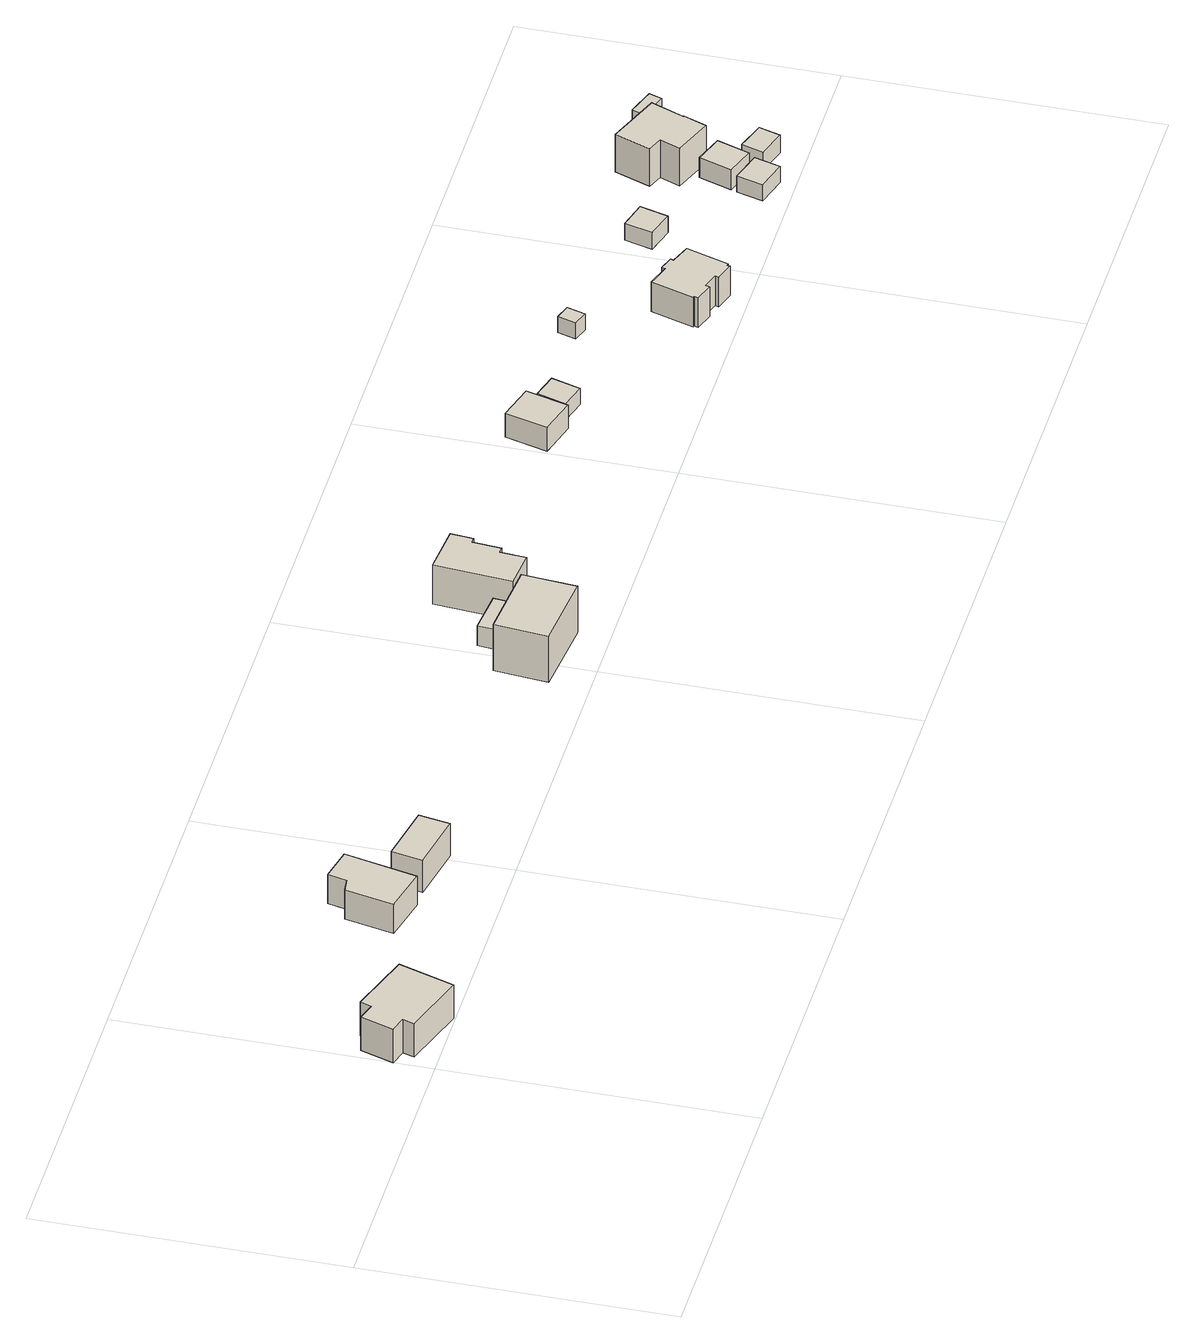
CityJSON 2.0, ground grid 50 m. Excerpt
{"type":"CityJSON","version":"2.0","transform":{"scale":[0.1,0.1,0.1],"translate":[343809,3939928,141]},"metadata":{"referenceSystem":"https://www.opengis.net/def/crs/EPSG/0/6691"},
"CityObjects":{
"building1":{"type":"Building","attributes":{"usage":"411","measuredHeight":7.2,"storeysAboveGround":1,"BuildingIDAttribute.prefecture":"14","BuildingIDAttribute.city":"14151","BuildingDetailAttribute.totalFloorArea":122.37,"BuildingDetailAttribute.buildingFootprintArea":122.37,"BuildingDetailAttribute.buildingStructureType":"601","BuildingDetailAttribute.buildingStructureOrgType":"1","BuildingDetailAttribute.orgUsage":"10","BuildingDetailAttribute.surveyYear":2015},"geometry":[{"type":"Solid","lod":"1","boundaries":[[[[0,1,2,3,4,5,6,7]],[[6,8,9,7]],[[5,10,8,6]],[[4,11,10,5]],[[3,12,11,4]],[[2,13,12,3]],[[1,14,13,2]],[[0,15,14,1]],[[7,9,15,0]],[[8,10,11,12,13,14,15,9]]]]}]},
"building2":{"type":"Building","attributes":{"usage":"411","measuredHeight":6,"storeysAboveGround":1,"BuildingIDAttribute.prefecture":"14","BuildingIDAttribute.city":"14151","BuildingDetailAttribute.totalFloorArea":86.73,"BuildingDetailAttribute.buildingFootprintArea":86.73,"BuildingDetailAttribute.buildingStructureType":"601","BuildingDetailAttribute.buildingStructureOrgType":"1","BuildingDetailAttribute.orgUsage":"10","BuildingDetailAttribute.surveyYear":2015},"geometry":[{"type":"Solid","lod":"1","boundaries":[[[[16,17,18,19,20,21]],[[20,22,23,21]],[[19,24,22,20]],[[18,25,24,19]],[[17,26,25,18]],[[16,27,26,17]],[[21,23,27,16]],[[22,24,25,26,27,23]]]]}]},
"building3":{"type":"Building","attributes":{"usage":"411","measuredHeight":6.6,"storeysAboveGround":1,"BuildingIDAttribute.prefecture":"14","BuildingIDAttribute.city":"14151","BuildingDetailAttribute.totalFloorArea":50.48,"BuildingDetailAttribute.buildingFootprintArea":50.48,"BuildingDetailAttribute.buildingStructureType":"601","BuildingDetailAttribute.buildingStructureOrgType":"1","BuildingDetailAttribute.orgUsage":"10","BuildingDetailAttribute.surveyYear":2015},"geometry":[{"type":"Solid","lod":"1","boundaries":[[[[28,29,30,31]],[[30,32,33,31]],[[29,34,32,30]],[[28,35,34,29]],[[31,33,35,28]],[[32,34,35,33]]]]}]},
"building4":{"type":"Building","attributes":{"usage":"411","measuredHeight":9.5,"storeysAboveGround":2,"BuildingIDAttribute.prefecture":"14","BuildingIDAttribute.city":"14151","BuildingDetailAttribute.totalFloorArea":191.62,"BuildingDetailAttribute.buildingFootprintArea":95.81,"BuildingDetailAttribute.buildingStructureType":"601","BuildingDetailAttribute.buildingStructureOrgType":"1","BuildingDetailAttribute.orgUsage":"10","BuildingDetailAttribute.surveyYear":2015,"BuildingLandSlideRiskAttribute.description":"1","BuildingLandSlideRiskAttribute.areaType":"1"},"geometry":[{"type":"Solid","lod":"1","boundaries":[[[[36,37,38,39]],[[38,40,41,39]],[[37,42,40,38]],[[36,43,42,37]],[[39,41,43,36]],[[40,42,43,41]]]]}]},
"building5":{"type":"Building","attributes":{"measuredHeight":3.9,"BuildingIDAttribute.prefecture":"14","BuildingIDAttribute.city":"14151","BuildingDetailAttribute.surveyYear":2015},"geometry":[{"type":"Solid","lod":"1","boundaries":[[[[44,45,46,47]],[[46,48,49,47]],[[45,50,48,46]],[[44,51,50,45]],[[47,49,51,44]],[[48,50,51,49]]]]}]},
"building6":{"type":"Building","attributes":{"usage":"411","measuredHeight":8.4,"storeysAboveGround":2,"BuildingIDAttribute.prefecture":"14","BuildingIDAttribute.city":"14151","BuildingDetailAttribute.totalFloorArea":107.64,"BuildingDetailAttribute.buildingFootprintArea":53.82,"BuildingDetailAttribute.buildingStructureType":"601","BuildingDetailAttribute.buildingStructureOrgType":"1","BuildingDetailAttribute.orgUsage":"10","BuildingDetailAttribute.surveyYear":2015},"geometry":[{"type":"Solid","lod":"1","boundaries":[[[[52,53,54,55,56,57,58,59]],[[58,60,61,59]],[[57,62,60,58]],[[56,63,62,57]],[[55,64,63,56]],[[54,65,64,55]],[[53,66,65,54]],[[52,67,66,53]],[[59,61,67,52]],[[60,62,63,64,65,66,67,61]]]]}]},
"building7":{"type":"Building","attributes":{"measuredHeight":5.1,"BuildingIDAttribute.prefecture":"14","BuildingIDAttribute.city":"14151","BuildingDetailAttribute.surveyYear":2015},"geometry":[{"type":"Solid","lod":"1","boundaries":[[[[68,69,70,71]],[[70,72,73,71]],[[69,74,72,70]],[[68,75,74,69]],[[71,73,75,68]],[[72,74,75,73]]]]}]},
"building8":{"type":"Building","attributes":{"measuredHeight":3.6,"BuildingIDAttribute.prefecture":"14","BuildingIDAttribute.city":"14151","BuildingDetailAttribute.surveyYear":2015},"geometry":[{"type":"Solid","lod":"1","boundaries":[[[[76,77,78,79]],[[78,80,81,79]],[[77,82,80,78]],[[76,83,82,77]],[[79,81,83,76]],[[80,82,83,81]]]]}]},
"building9":{"type":"Building","attributes":{"BuildingIDAttribute.prefecture":"14","BuildingIDAttribute.city":"14151","BuildingDetailAttribute.surveyYear":2015},"geometry":[{"type":"Solid","lod":"1","boundaries":[[[[84,85,86,87]],[[86,88,89,87]],[[85,90,88,86]],[[84,91,90,85]],[[87,89,91,84]],[[88,90,91,89]]]]}]},
"building10":{"type":"Building","attributes":{"usage":"411","measuredHeight":5.9,"storeysAboveGround":2,"BuildingIDAttribute.prefecture":"14","BuildingIDAttribute.city":"14151","BuildingDetailAttribute.totalFloorArea":128.47,"BuildingDetailAttribute.buildingFootprintArea":64.24,"BuildingDetailAttribute.buildingStructureType":"601","BuildingDetailAttribute.buildingStructureOrgType":"1","BuildingDetailAttribute.orgUsage":"10","BuildingDetailAttribute.surveyYear":2015},"geometry":[{"type":"Solid","lod":"1","boundaries":[[[[92,93,94,95,96,97,98,99,100,101,102,103,104,105,106,107]],[[106,108,109,107]],[[105,110,108,106]],[[104,111,110,105]],[[103,112,111,104]],[[102,113,112,103]],[[101,114,113,102]],[[100,115,114,101]],[[99,116,115,100]],[[98,117,116,99]],[[97,118,117,98]],[[96,119,118,97]],[[95,120,119,96]],[[94,121,120,95]],[[93,122,121,94]],[[92,123,122,93]],[[107,109,123,92]],[[108,110,111,112,113,114,115,116,117,118,119,120,121,122,123,109]]]]}]},
"building11":{"type":"Building","attributes":{"measuredHeight":3.4,"BuildingIDAttribute.prefecture":"14","BuildingIDAttribute.city":"14151","BuildingDetailAttribute.surveyYear":2015},"geometry":[{"type":"Solid","lod":"1","boundaries":[[[[124,125,126,127]],[[126,128,129,127]],[[125,130,128,126]],[[124,131,130,125]],[[127,129,131,124]],[[128,130,131,129]]]]}]},
"building12":{"type":"Building","attributes":{"BuildingIDAttribute.prefecture":"14","BuildingIDAttribute.city":"14151","BuildingDetailAttribute.surveyYear":2015},"geometry":[{"type":"Solid","lod":"1","boundaries":[[[[132,133,134,135]],[[134,136,137,135]],[[133,138,136,134]],[[132,139,138,133]],[[135,137,139,132]],[[136,138,139,137]]]]}]},
"building13":{"type":"Building","attributes":{"measuredHeight":4.6,"BuildingIDAttribute.prefecture":"14","BuildingIDAttribute.city":"14151","BuildingDetailAttribute.surveyYear":2015},"geometry":[{"type":"Solid","lod":"1","boundaries":[[[[140,141,142,143]],[[142,144,145,143]],[[141,146,144,142]],[[140,147,146,141]],[[143,145,147,140]],[[144,146,147,145]]]]}]},
"building14":{"type":"Building","attributes":{"usage":"411","measuredHeight":7.9,"storeysAboveGround":2,"BuildingIDAttribute.prefecture":"14","BuildingIDAttribute.city":"14151","BuildingDetailAttribute.totalFloorArea":107.85,"BuildingDetailAttribute.buildingFootprintArea":53.92,"BuildingDetailAttribute.buildingStructureType":"601","BuildingDetailAttribute.buildingStructureOrgType":"1","BuildingDetailAttribute.orgUsage":"10","BuildingDetailAttribute.surveyYear":2015},"geometry":[{"type":"Solid","lod":"1","boundaries":[[[[148,149,150,151,152,153,154,155]],[[154,156,157,155]],[[153,158,156,154]],[[152,159,158,153]],[[151,160,159,152]],[[150,161,160,151]],[[149,162,161,150]],[[148,163,162,149]],[[155,157,163,148]],[[156,158,159,160,161,162,163,157]]]]}]},
"building15":{"type":"Building","attributes":{"measuredHeight":3.5,"BuildingIDAttribute.prefecture":"14","BuildingIDAttribute.city":"14151","BuildingDetailAttribute.surveyYear":2015},"geometry":[{"type":"Solid","lod":"1","boundaries":[[[[164,165,166,167]],[[166,168,169,167]],[[165,170,168,166]],[[164,171,170,165]],[[167,169,171,164]],[[168,170,171,169]]]]}]},
"building16":{"type":"Building","attributes":{"BuildingIDAttribute.prefecture":"14","BuildingIDAttribute.city":"14151","BuildingDetailAttribute.surveyYear":2015},"geometry":[{"type":"Solid","lod":"1","boundaries":[[[[172,173,174,175]],[[174,176,177,175]],[[173,178,176,174]],[[172,179,178,173]],[[175,177,179,172]],[[176,178,179,177]]]]}]}
},
"vertices":[
[22,37,1],[28,56,1],[1,64,1],[19,118,1],[48,109,1],[54,128,1],[158,94,1],[128,3,1],[158,94,63],[128,3,63],[54,128,63],[48,109,63],[19,118,63],[1,64,63],[28,56,63],[22,37,63],
[382,122,2],[306,139,2],[323,218,2],[347,221,2],[354,252,2],[409,240,2],[354,252,56],[409,240,56],[347,221,56],[323,218,56],[306,139,56],[382,122,56],
[405,119,9],[415,170,9],[511,152,9],[502,101,9],[511,152,69],[502,101,69],[415,170,69],[405,119,69],
[951,62,7],[959,149,7],[1088,138,7],[1080,50,7],[1088,138,93],[1080,50,93],[959,149,93],[951,62,93],
[1074,154,13],[1003,160,13],[1005,185,13],[1076,178,13],[1005,185,50],[1076,178,50],[1003,160,50],[1074,154,50],
[1173,268,9],[1170,231,9],[1161,231,9],[1157,185,9],[1147,186,9],[1144,144,9],[1082,149,9],[1093,275,9],[1082,149,82],[1093,275,82],[1144,144,82],[1147,186,82],[1157,185,82],[1161,231,82],[1170,231,82],[1173,268,82],
[1553,182,12],[1492,199,12],[1511,268,12],[1572,251,12],[1511,268,56],[1572,251,56],[1492,199,56],[1553,182,56],
[1569,190,15],[1583,237,15],[1625,225,15],[1611,178,15],[1625,225,45],[1611,178,45],[1583,237,45],[1569,190,45],
[1800,245,14],[1791,215,14],[1766,223,14],[1775,253,14],[1766,223,44],[1775,253,44],[1791,215,44],[1800,245,44],
[1939,33,6],[1935,34,6],[1934,29,6],[1903,39,6],[1905,45,6],[1880,53,6],[1878,46,6],[1847,56,6],[1849,63,6],[1846,64,6],[1868,133,6],[1905,121,6],[1907,127,6],[1930,119,6],[1928,114,6],[1961,102,6],[1928,114,61],[1961,102,61],[1930,119,61],[1907,127,61],[1905,121,61],[1868,133,61],[1846,64,61],[1849,63,61],[1847,56,61],[1878,46,61],[1880,53,61],[1905,45,61],[1903,39,61],[1934,29,61],[1935,34,61],[1939,33,61],
[2006,166,14],[2018,211,14],[2064,199,14],[2051,153,14],[2064,199,45],[2051,153,45],[2018,211,45],[2006,166,45],
[2209,21,15],[2159,35,15],[2171,78,15],[2221,63,15],[2171,78,45],[2221,63,45],[2159,35,45],[2209,21,45],
[2174,87,15],[2192,140,15],[2239,124,15],[2221,71,15],[2239,124,52],[2221,71,52],[2192,140,52],[2174,87,52],
[2163,163,16],[2176,196,16],[2152,206,16],[2174,264,16],[2262,230,16],[2241,177,16],[2242,176,16],[2227,138,16],[2242,176,86],[2227,138,86],[2241,177,86],[2262,230,86],[2174,264,86],[2152,206,86],[2176,196,86],[2163,163,86],
[2289,73,16],[2278,38,16],[2231,52,16],[2242,88,16],[2231,52,49],[2242,88,49],[2278,38,49],[2289,73,49],
[2319,229,22],[2274,244,22],[2281,265,22],[2326,250,22],[2281,265,52],[2326,250,52],[2274,244,52],[2319,229,52]
]}
